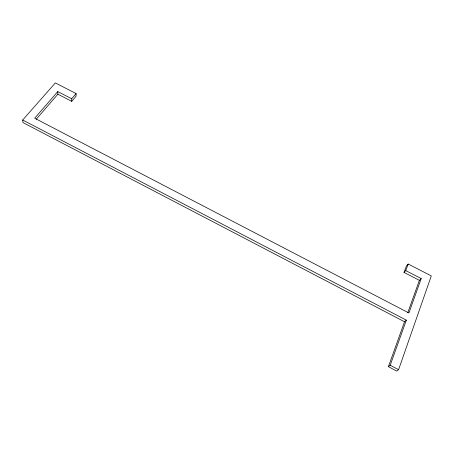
<?xml version="1.0" encoding="UTF-8"?>
<svg xmlns="http://www.w3.org/2000/svg" width="454" height="454" viewBox="0 0 454 454"><rect width="100%" height="100%" fill="white"/><g stroke="black" fill="none" stroke-linecap="round" stroke-linejoin="round"><path stroke-width="0.68" d="M71.738 101.344L71.709 98.756L57.783 91.589L57.879 94.211L71.738 101.344L76.096 96.169L76.09 93.569L55.331 82.912L22.7 120.004L406.336 320.149L404.525 321.772L388.414 366.673L396.745 371.088L398.584 369.681L431.3 275.901L408.197 264.041L406.466 265.885L404.003 272.417L419.394 280.339L421.216 278.557L405.734 270.595L404.003 272.417M407.794 312.658L419.394 280.339M388.414 366.673L390.207 365.243L406.336 320.149M421.216 278.557L408.895 312.988L34.674 118.216L57.783 91.589M405.734 270.595L408.197 264.041M71.709 98.756L76.09 93.569M36.269 119.192L57.879 94.211M404.525 321.772L22.984 122.574L22.7 120.004M390.207 365.243L398.584 369.681"/></g></svg>
